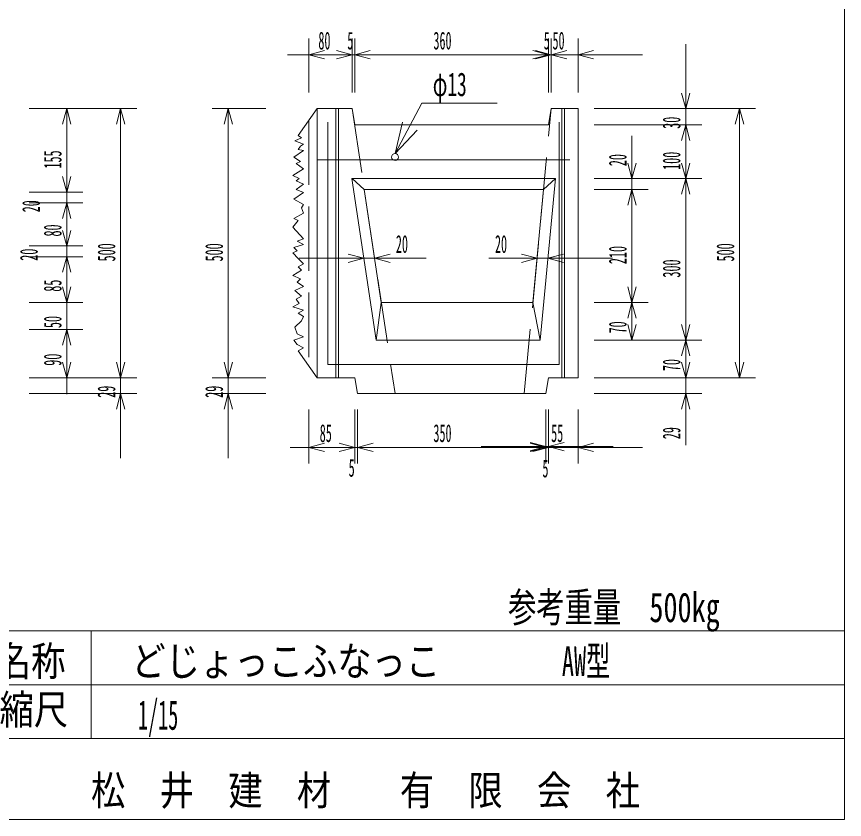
# Model space of a CAD drawing. Units: millimetres, scale not verified. Extents: x 842 to 4798, y 625 to 3475.
# Drawn here: x 3259 to 4798, y 625 to 2116 of the extents above; entities that cross this region are included whole.
import ezdxf
from ezdxf.enums import TextEntityAlignment as Align

# ---------------------------------------------------------------- set-up
doc = ezdxf.new("R2010")
doc.units = ezdxf.units.MM
doc.header["$LTSCALE"] = 20
doc.linetypes.add('USER1', pattern=[8, 6, -2])
for name, color, linetype, lineweight in [('1', 7, 'Continuous', 18), ('10', 3, 'Continuous', 18), ('18', 7, 'Continuous', 18)]:
    doc.layers.add(name, color=color, linetype=linetype, lineweight=lineweight)
doc.styles.add('ＭＳ ゴシック', font='')
doc.styles.get('ＭＳ ゴシック').set_extended_font_data('MS Gothic')

msp = doc.modelspace()

# ---------------------------------------------------------------- linework, layer by layer
at = {"layer": '1'}
for p, q in [((4797.5, 3475), (4797.5, 925)), ((3802.5, 2075), (3802.5, 1975)), ((3882.5, 2075), (3882.5, 1975)), ((3882.5, 2075), (3882.5, 1975)), ((3887.5, 2075), (3887.5, 1975)), ((3887.5, 2075), (3887.5, 1975)), ((4247.5, 2075), (4247.5, 1975)), ((4247.5, 2075), (4247.5, 1975)), ((4252.5, 2075), (4252.5, 1975)), ((4252.5, 2075), (4252.5, 1975)), ((4302.5, 2075), (4302.5, 1975)), ((4502.5, 2065), (4502.5, 1795)), ((3802.5, 2045), (3831.48, 2052.76)), ((3882.5, 2045), (3853.52, 2052.76)), ((3882.5, 2045), (3853.52, 2052.76)), ((3887.5, 2045), (3916.48, 2052.76)), ((3887.5, 2045), (3916.48, 2052.76)), ((4247.5, 2045), (4218.52, 2052.76)), ((4247.5, 2045), (4218.52, 2052.76)), ((4252.5, 2045), (4223.52, 2052.76)), ((4252.5, 2045), (4281.48, 2052.76)), ((4302.5, 2045), (4331.48, 2052.76)), ((3762.5, 2045), (4007.5, 2045)), ((3802.5, 2045), (3882.5, 2045)), ((3802.5, 2045), (3831.48, 2037.24)), ((3882.5, 2045), (3853.52, 2037.24)), ((3882.5, 2045), (3853.52, 2037.24)), ((3887.5, 2045), (3916.48, 2037.24)), ((3887.5, 2045), (4247.5, 2045)), ((3887.5, 2045), (3916.48, 2037.24)), ((4127.5, 2045), (4372.5, 2045)), ((4132.5, 2045), (4422.5, 2045)), ((4247.5, 2045), (4218.52, 2037.24)), ((4247.5, 2045), (4218.52, 2037.24)), ((4252.5, 2045), (4223.52, 2037.24)), ((4252.5, 2045), (4281.48, 2037.24)), ((4302.5, 2045), (4331.48, 2037.24)), ((4502.5, 1945), (4494.74, 1973.98)), ((4502.5, 1945), (4510.26, 1973.98)), ((3962.5, 1861.5), (4012.5, 1955)), ((4012.5, 1955), (4152.5, 1955)), ((3382.5, 1945), (3282.5, 1945)), ((3482.5, 1945), (3282.5, 1945)), ((3352.5, 1945), (3344.74, 1916.02)), ((3352.5, 1790), (3352.5, 1945)), ((3352.5, 1945), (3360.26, 1916.02)), ((3452.5, 1945), (3444.74, 1916.02)), ((3452.5, 1945), (3452.5, 1445)), ((3452.5, 1945), (3460.26, 1916.02)), ((3622.5, 1945), (3722.5, 1945)), ((3652.5, 1945), (3644.74, 1916.02)), ((3652.5, 1945), (3652.5, 1445)), ((3652.5, 1945), (3660.26, 1916.02)), ((3817.5, 1945), (3782.5, 1895)), ((3817.5, 1945), (3882.5, 1945)), ((3817.5, 1945), (3817.5, 1445)), ((3852.5, 1945), (3852.5, 1445)), ((3857.5, 1445), (3857.5, 1945)), ((3887.5, 1915), (3882.5, 1945)), ((4252.5, 1945), (4247.5, 1915)), ((4302.5, 1945), (4252.5, 1945)), ((4272.5, 1945), (4272.5, 1445)), ((4277.5, 1945), (4277.5, 1445)), ((4302.5, 1445), (4302.5, 1945)), ((4632.5, 1945), (4332.5, 1945)), ((4532.5, 1945), (4332.5, 1945)), ((4602.5, 1945), (4594.74, 1916.02)), ((4602.5, 1945), (4602.5, 1445)), ((4602.5, 1945), (4610.26, 1916.02)), ((3352.5, 1650), (3352.5, 1910)), ((4247.5, 1915), (3887.5, 1915)), ((3962.5, 1861.5), (3976.14, 1919.93)), ((4532.5, 1915), (4332.5, 1915)), ((4532.5, 1915), (4332.5, 1915)), ((4502.5, 1915), (4494.74, 1886.02)), ((4502.5, 1915), (4494.74, 1886.02)), ((4502.5, 1915), (4510.26, 1886.02)), ((4502.5, 1915), (4502.5, 1815)), ((4502.5, 1915), (4510.26, 1886.02)), ((3782.5, 1895), (3788.5, 1891)), ((3962.5, 1861.5), (4003.52, 1905.28)), ((4402.5, 1894.43), (4402.5, 1675)), ((3788.5, 1891), (3776.5, 1885)), ((3776.5, 1885), (3792.5, 1879)), ((3792.5, 1879), (3786.5, 1875)), ((3792.5, 1867), (3774.5, 1855)), ((3786.5, 1875), (3782.5, 1869)), ((3782.5, 1869), (3792.5, 1867)), ((3774.5, 1855), (3786.5, 1847)), ((3786.5, 1847), (3778.5, 1843)), ((3792.5, 1833), (3772.5, 1821)), ((3778.5, 1843), (3792.5, 1833)), ((4402.5, 1815), (4394.74, 1843.98)), ((4402.5, 1815), (4410.26, 1843.98)), ((4502.5, 1815), (4494.74, 1843.98)), ((4502.5, 1815), (4510.26, 1843.98)), ((3352.5, 1790), (3344.74, 1818.98)), ((3352.5, 1790), (3344.74, 1818.98)), ((3352.5, 1790), (3360.26, 1818.98)), ((3352.5, 1790), (3360.26, 1818.98)), ((3772.5, 1821), (3784.5, 1815)), ((3352.5, 1550), (3352.5, 1810)), ((3784.5, 1815), (3778.5, 1811)), ((3778.5, 1811), (3792.5, 1805)), ((3792.5, 1805), (3778.5, 1795)), ((3881.93, 1815), (4260.3, 1815)), ((3927.3, 1515), (3881.93, 1815)), ((3882.5, 1815), (3905.18, 1795)), ((4260.3, 1815), (4231.95, 1515)), ((4238.32, 1795), (4260.3, 1815)), ((4532.5, 1815), (4332.5, 1815)), ((4532.5, 1815), (4332.5, 1815)), ((4432.5, 1815), (4332.5, 1815)), ((4502.5, 1815), (4494.74, 1786.02)), ((4502.5, 1815), (4502.5, 1515)), ((4502.5, 1815), (4510.26, 1786.02)), ((3382.5, 1790), (3282.5, 1790)), ((3382.5, 1790), (3282.5, 1790)), ((3792.5, 1789), (3774.5, 1777)), ((3778.5, 1795), (3792.5, 1789)), ((3905.18, 1795), (4238.32, 1795)), ((3936.94, 1585), (3905.18, 1795)), ((4238.32, 1795), (4218.47, 1585)), ((4432.5, 1795), (4332.5, 1795)), ((4432.5, 1795), (4332.5, 1795)), ((4402.5, 1795), (4394.74, 1766.02)), ((4402.5, 1795), (4394.74, 1766.02)), ((4402.5, 1795), (4410.26, 1766.02)), ((4402.5, 1795), (4402.5, 1585)), ((4402.5, 1795), (4410.26, 1766.02)), ((3382.5, 1770), (3282.5, 1770)), ((3382.5, 1770), (3282.5, 1770)), ((3352.5, 1770), (3344.74, 1741.02)), ((3352.5, 1770), (3344.74, 1741.02)), ((3352.5, 1690), (3352.5, 1770)), ((3352.5, 1770), (3360.26, 1741.02)), ((3352.5, 1770), (3360.26, 1741.02)), ((3774.5, 1777), (3792.5, 1767)), ((3792.5, 1767), (3788.5, 1761)), ((3788.5, 1761), (3792.5, 1751)), ((3792.5, 1751), (3774.5, 1741)), ((3774.5, 1741), (3782.5, 1737)), ((3782.5, 1737), (3772.5, 1725)), ((3772.5, 1725), (3792.5, 1703)), ((3352.5, 1690), (3344.74, 1718.98)), ((3352.5, 1690), (3344.74, 1718.98)), ((3352.5, 1690), (3360.26, 1718.98)), ((3352.5, 1690), (3360.26, 1718.98)), ((3352.5, 1415), (3352.5, 1705)), ((3792.5, 1693), (3774.5, 1687)), ((3792.5, 1703), (3780.5, 1699)), ((3780.5, 1699), (3792.5, 1693)), ((3382.5, 1690), (3282.5, 1690)), ((3382.5, 1690), (3282.5, 1690)), ((3780.5, 1681), (3772.5, 1677)), ((3772.5, 1677), (3782.5, 1667)), ((3774.5, 1687), (3780.5, 1681)), ((3382.5, 1670), (3282.5, 1670)), ((3382.5, 1670), (3282.5, 1670)), ((3352.5, 1670), (3344.74, 1641.02)), ((3352.5, 1670), (3344.74, 1641.02)), ((3352.5, 1585), (3352.5, 1670)), ((3352.5, 1670), (3360.26, 1641.02)), ((3352.5, 1670), (3360.26, 1641.02)), ((3782.5, 1667), (3792.5, 1657)), ((3784.27, 1667.26), (4020.25, 1667.26)), ((3904.27, 1667.26), (3875.3, 1675.03)), ((3904.27, 1667.26), (3875.3, 1659.5)), ((3924.5, 1667.26), (3953.48, 1675.03)), ((3924.5, 1667.26), (3953.48, 1659.5)), ((4136.91, 1667.26), (4366.34, 1667.26)), ((4226.25, 1667.26), (4197.27, 1675.03)), ((4226.25, 1667.26), (4197.27, 1659.5)), ((4246.34, 1667.26), (4275.32, 1675.03)), ((4246.34, 1667.26), (4275.32, 1659.5)), ((3792.5, 1657), (3782.5, 1651)), ((3782.5, 1651), (3788.5, 1645)), ((3788.5, 1645), (3772.5, 1635)), ((3772.5, 1635), (3786.5, 1629)), ((3786.5, 1629), (3780.5, 1623)), ((3780.5, 1623), (3792.5, 1615)), ((3352.5, 1585), (3344.74, 1613.98)), ((3352.5, 1585), (3344.74, 1613.98)), ((3352.5, 1585), (3360.26, 1613.98)), ((3352.5, 1585), (3360.26, 1613.98)), ((3776.5, 1607), (3792.5, 1615)), ((3788.5, 1597), (3776.5, 1607)), ((4402.5, 1585), (4394.74, 1613.98)), ((4402.5, 1585), (4410.26, 1613.98)), ((3382.5, 1585), (3282.5, 1585)), ((3382.5, 1585), (3282.5, 1585)), ((3778.5, 1591), (3788.5, 1597)), ((3784.5, 1583), (3778.5, 1591)), ((3927.3, 1515), (3936.94, 1585)), ((4218.47, 1585), (3936.94, 1585)), ((4218.47, 1585), (4231.95, 1515)), ((4432.5, 1585), (4332.5, 1585)), ((4432.5, 1585), (4332.5, 1585)), ((4402.5, 1585), (4394.74, 1556.02)), ((4402.5, 1585), (4402.5, 1515)), ((4402.5, 1585), (4410.26, 1556.02)), ((3772.5, 1577), (3784.5, 1583)), ((3792.5, 1571), (3772.5, 1577)), ((3782.5, 1565), (3792.5, 1571)), ((3452.5, 1565), (3452.5, 1296)), ((3652.5, 1565), (3652.5, 1296)), ((3792.5, 1559), (3782.5, 1565)), ((3788.5, 1551), (3792.5, 1559)), ((4502.5, 1565), (4502.5, 1319.91)), ((3776.5, 1539), (3788.5, 1551)), ((3780.5, 1527), (3776.5, 1539)), ((4402.5, 1515), (4394.74, 1543.98)), ((4402.5, 1515), (4410.26, 1543.98)), ((4502.5, 1515), (4494.74, 1543.98)), ((4502.5, 1515), (4510.26, 1543.98)), ((3382.5, 1535), (3282.5, 1535)), ((3382.5, 1535), (3282.5, 1535)), ((3352.5, 1535), (3344.74, 1506.02)), ((3352.5, 1535), (3344.74, 1506.02)), ((3352.5, 1445), (3352.5, 1535)), ((3352.5, 1535), (3360.26, 1506.02)), ((3352.5, 1535), (3360.26, 1506.02)), ((3792.5, 1521), (3780.5, 1527)), ((3774.5, 1515), (3792.5, 1521)), ((3780.5, 1507), (3774.5, 1515)), ((4231.95, 1515), (3927.3, 1515)), ((4532.5, 1515), (4332.5, 1515)), ((4532.5, 1515), (4332.5, 1515)), ((4432.5, 1515), (4332.5, 1515)), ((4502.5, 1515), (4494.74, 1486.02)), ((4502.5, 1515), (4502.5, 1445)), ((4502.5, 1515), (4510.26, 1486.02)), ((3792.5, 1501), (3780.5, 1507)), ((3782.5, 1495), (3792.5, 1501)), ((3817.5, 1445), (3782.5, 1495)), ((3352.5, 1445), (3344.74, 1473.98)), ((3352.5, 1445), (3360.26, 1473.98)), ((3452.5, 1445), (3444.74, 1473.98)), ((3452.5, 1445), (3444.74, 1473.98)), ((3452.5, 1445), (3460.26, 1473.98)), ((3452.5, 1445), (3460.26, 1473.98)), ((3652.5, 1445), (3644.74, 1473.98)), ((3652.5, 1445), (3644.74, 1473.98)), ((3652.5, 1445), (3660.26, 1473.98)), ((3652.5, 1445), (3660.26, 1473.98)), ((4502.5, 1445), (4494.74, 1473.98)), ((4502.5, 1445), (4494.74, 1473.98)), ((4502.5, 1445), (4510.26, 1473.98)), ((4502.5, 1445), (4510.26, 1473.98)), ((4602.5, 1445), (4594.74, 1473.98)), ((4602.5, 1445), (4610.26, 1473.98)), ((3382.5, 1445), (3282.5, 1445)), ((3482.5, 1445), (3282.5, 1445)), ((3482.5, 1445), (3282.5, 1445)), ((3622.5, 1445), (3722.5, 1445)), ((3622.5, 1445), (3722.5, 1445)), ((3817.5, 1445), (3887.5, 1445)), ((3892.5, 1416), (3887.5, 1445)), ((4247.5, 1445), (4242.5, 1416)), ((4247.5, 1445), (4277.5, 1445)), ((4277.5, 1445), (4302.5, 1445)), ((4632.5, 1445), (4332.5, 1445)), ((4532.5, 1445), (4332.5, 1445)), ((4532.5, 1445), (4332.5, 1445)), ((3482.5, 1416), (3282.5, 1416)), ((3452.5, 1416), (3444.74, 1387.02)), ((3452.5, 1416), (3460.26, 1387.02)), ((3622.5, 1416), (3722.5, 1416)), ((3652.5, 1416), (3644.74, 1387.02)), ((3652.5, 1416), (3660.26, 1387.02)), ((3892.5, 1416), (4242.5, 1416)), ((4532.5, 1416), (4332.5, 1416)), ((4502.5, 1416), (4494.74, 1387.02)), ((4502.5, 1416), (4510.26, 1387.02)), ((3802.5, 1286), (3802.5, 1386)), ((3887.5, 1286), (3887.5, 1386)), ((3887.5, 1286), (3887.5, 1386)), ((3892.5, 1286), (3892.5, 1386)), ((3892.5, 1286), (3892.5, 1386)), ((4242.5, 1287.34), (4242.5, 1386)), ((4242.5, 1286), (4242.5, 1386)), ((4247.5, 1286), (4247.5, 1386)), ((4247.5, 1287.34), (4247.5, 1386)), ((4302.5, 1286), (4302.5, 1386)), ((3802.5, 1316), (3831.48, 1323.76)), ((3887.5, 1316), (3858.52, 1323.76)), ((3887.5, 1316), (3858.52, 1323.76)), ((3892.5, 1316), (3921.48, 1323.76)), ((3892.5, 1316), (3921.48, 1323.76)), ((4242.5, 1317.34), (4213.52, 1325.1)), ((4242.5, 1316), (4213.52, 1323.76)), ((4247.5, 1316), (4218.52, 1323.76)), ((4247.5, 1317.34), (4276.48, 1325.1)), ((4302.5, 1316), (4331.48, 1323.76)), ((4012.5, 1316), (3767.5, 1316)), ((3887.5, 1316), (3802.5, 1316)), ((3802.5, 1316), (3831.48, 1308.24)), ((3887.5, 1316), (3858.52, 1308.24)), ((3887.5, 1316), (3858.52, 1308.24)), ((4242.5, 1316), (3892.5, 1316)), ((3892.5, 1316), (3921.48, 1308.24)), ((3892.5, 1316), (3921.48, 1308.24)), ((4367.5, 1317.34), (4122.5, 1317.34)), ((4422.5, 1316), (4127.5, 1316)), ((4242.5, 1317.34), (4213.52, 1309.58)), ((4242.5, 1316), (4213.52, 1308.24)), ((4247.5, 1316), (4218.52, 1308.24)), ((4247.5, 1317.34), (4276.48, 1309.58)), ((4302.5, 1316), (4331.48, 1308.24)), ((3197.5, 975), (4797.5, 975)), ((3397.5, 975), (3397.5, 775)), ((4797.5, 775), (4797.5, 925)), ((3597.5, 875), (3197.5, 875)), ((3597.5, 875), (4797.5, 875)), ((3197.5, 775), (4797.5, 775)), ((4797.5, 775), (4797.5, 625)), ((4797.5, 625), (842.5, 625))]:
    msp.add_line(p, q, dxfattribs=at)
at = {"layer": '1', "linetype": 'USER1'}
for p, q in [((3882.5, 1945), (3962.5, 1416)), ((4202.5, 1416), (4252.5, 1945)), ((3802.5, 1923.57), (3802.5, 1466.43))]:
    msp.add_line(p, q, dxfattribs=at)
at = {"layer": '1'}
msp.add_circle((3962.5, 1855), 6.5, dxfattribs=at)
at = {"layer": '10'}
msp.add_line((3817.5, 1850), (4287.5, 1850), dxfattribs=at)
at = {"layer": '18'}
for p, q in [((3837.5, 1920), (3837.5, 1470)), ((4267.5, 1920), (4267.5, 1470)), ((3837.5, 1470), (4267.5, 1470))]:
    msp.add_line(p, q, dxfattribs=at)

# ---------------------------------------------------------------- texts
at = {"layer": '1', "style": 'ＭＳ ゴシック'}
for s, height, width, p in [('80', 32.99, 0.5, (3820, 2045)), ('5', 32.99, 0.5, (3873.75, 2045)), ('360', 32.99, 0.5, (4033.75, 2045)), ('5', 32.99, 0.5, (4238.75, 2045)), ('50', 32.99, 0.5, (4255, 2045)), ('φ13', 43.99, 0.6, (4032.5, 1955)), ('20', 32.99, 0.5, (3964, 1667.26)), ('20', 32.99, 0.5, (4148.16, 1667.26)), ('85', 32.99, 0.5, (3822.5, 1316)), ('350', 32.99, 0.5, (4033.75, 1316)), ('55', 32.99, 0.5, (4252.5, 1316)), ('5', 32.99, 0.5, (3876.25, 1251.56)), ('5', 32.99, 0.5, (4236.25, 1250.41)), ('参考重量\u3000500kg', 54.99, 0.7, (4172.5, 975)), ('名称', 54.99, 0.85, (3222.5, 875)), ('AW型', 54.99, 0.6, (4272.5, 875)), ('どじょっこふなっこ', 54.99, 0.85, (3472.5, 875)), ('縮尺', 54.99, 0.85, (3227.5, 785)), ('1/15', 54.99, 0.5, (3484.82, 775)), ('松\u3000井\u3000建\u3000材\u3000\u3000有\u3000限\u3000会\u3000社', 54.99, 0.85, (3397.5, 635))]:
    msp.add_text(s, height=height, dxfattribs=dict(at, width=width)).set_placement(p, align=Align.BOTTOM_LEFT)
at = {"layer": '1', "style": 'ＭＳ ゴシック', "width": 0.5}
for s, p in [('30', (4502.5, 1907.5)), ('155', (3352.5, 1833.75)), ('100', (4502.5, 1831.25)), ('20', (4402.5, 1838.18)), ('20', (3312.5, 1752.5)), ('80', (3352.5, 1707.5)), ('500', (3452.5, 1661.25)), ('500', (3652.5, 1661.25)), ('500', (4602.5, 1661.25)), ('20', (3308.31, 1662.5)), ('210', (4402.5, 1656.25)), ('300', (4502.5, 1631.25)), ('85', (3352.5, 1605)), ('50', (3352.5, 1537.5)), ('70', (4402.5, 1527.5)), ('90', (3352.5, 1467.5)), ('70', (4502.5, 1457.5)), ('29', (3452.5, 1408)), ('29', (3652.5, 1408)), ('29', (4502.5, 1331.16))]:
    msp.add_text(s, height=32.99, rotation=90, dxfattribs=at).set_placement(p, align=Align.BOTTOM_LEFT)

doc.saveas('drawing.dxf')
